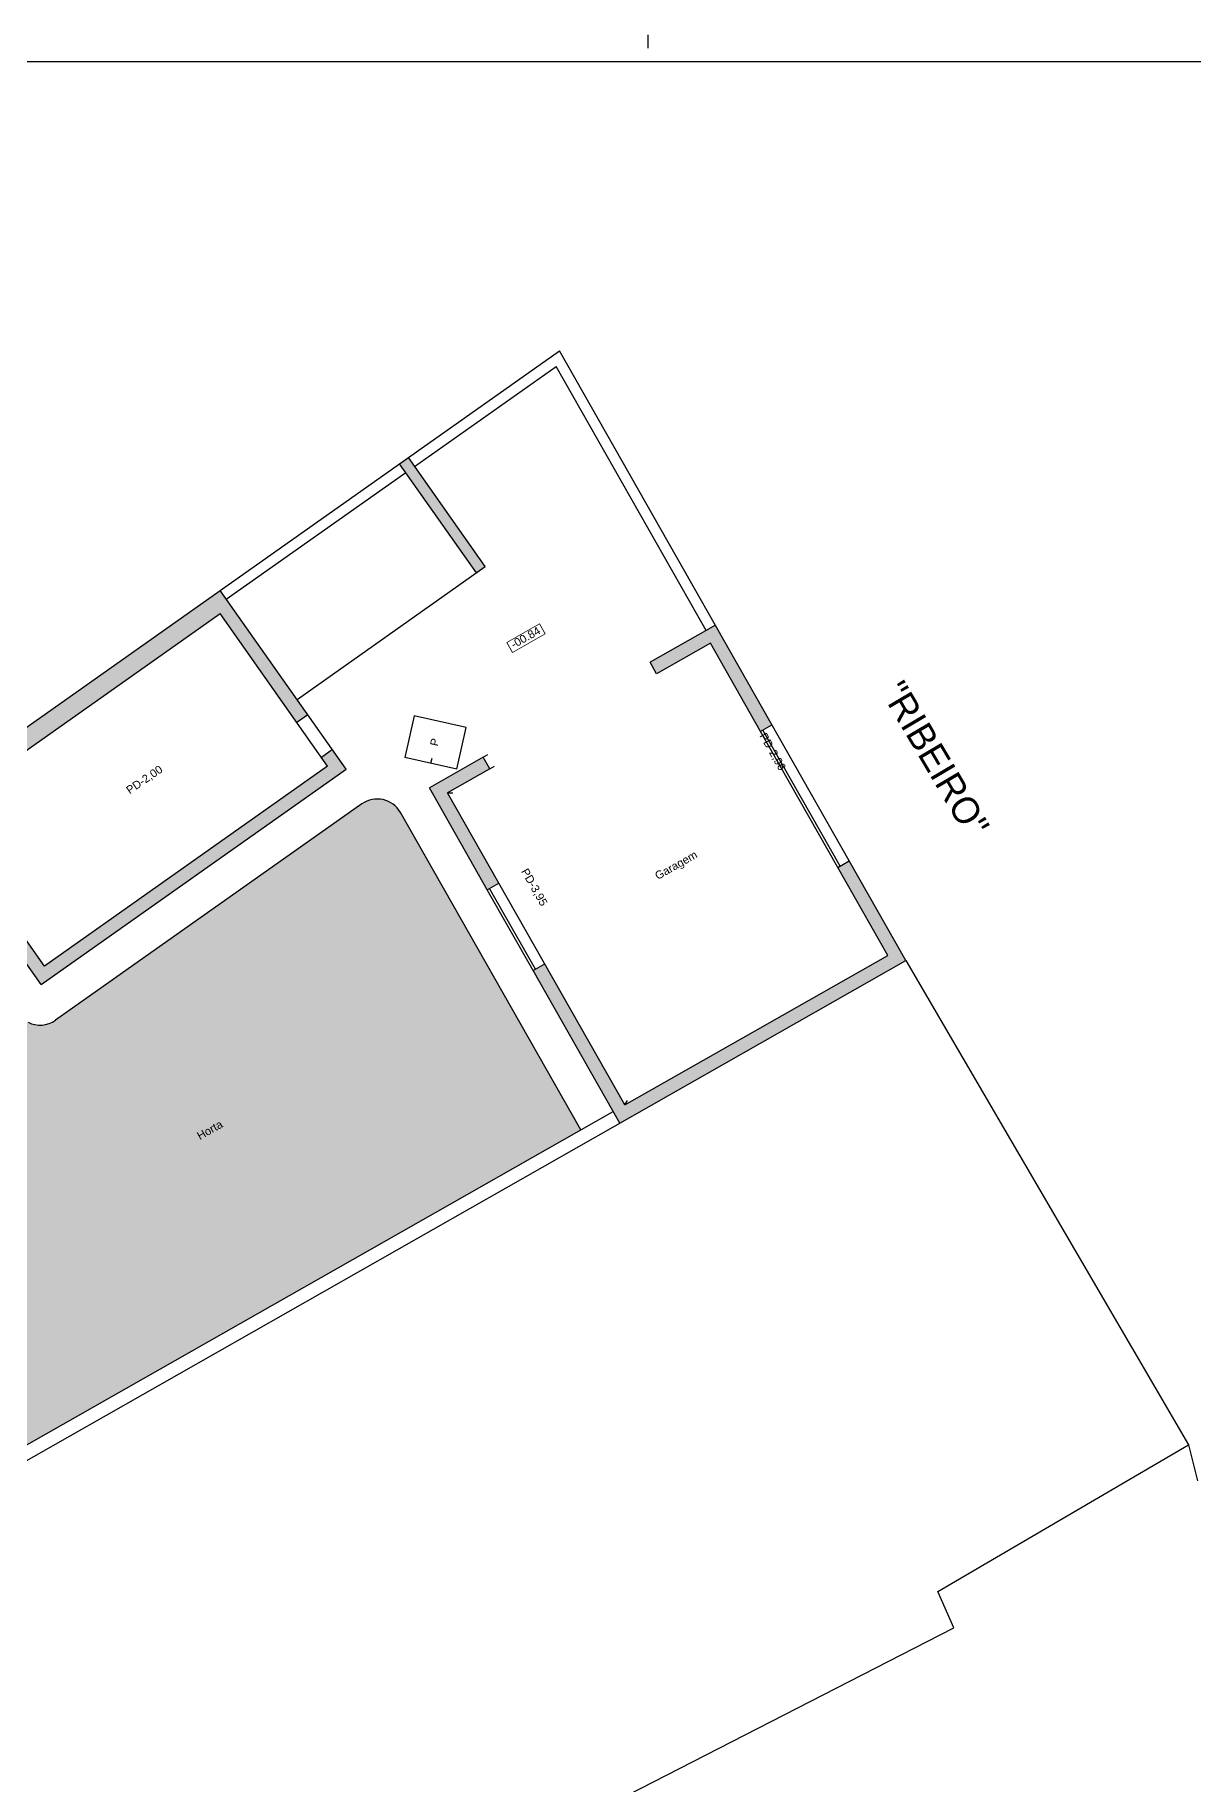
# Model space of a CAD drawing. Header units: metres. Extents: x 0 to 84.5, y 0 to 59.4.
# Drawn here: x 31.01 to 52.72, y 26.62 to 59.4 of the extents above; entities that cross this region are included whole.
import ezdxf
from ezdxf.xclip import XClip

# ---------------------------------------------------------------- set-up
doc = ezdxf.new("R2010")
doc.units = ezdxf.units.M
doc.header["$MEASUREMENT"] = 0
doc.header["$XCLIPFRAME"] = 0
doc.set_wipeout_variables(frame=1)
doc.linetypes.add('Ponteado', pattern=[0.00025, 0, -0.00025])
doc.linetypes.add('Wipeout_Contour', pattern=[1, 0, -1])
for name, color, linetype in [('A-Arquitectura', 7, 'Continuous'), ('A-Folha rótulo', 7, 'Continuous'), ('A-Percursos', 7, 'Continuous'), ('A-Processo Vinha', 7, 'Continuous')]:
    doc.layers.add(name, color=color, linetype=linetype)
doc.styles.add('GENERATED_STYLE_2', font='swiss.ttf')

# ---------------------------------------------------------------- blocks, each defined once
blk = doc.blocks.new('Desenho_1_2', base_point=(0.2959569601944543, 0.2491466149934884))
at = {"color": 254, "linetype": 'Wipeout_Contour', "lineweight": 0, "ltscale": 3.557082242551751}
blk.add_wipeout([(8.881784197001252e-16, -1.1102230246251565e-16), (0.845, -1.1102230246251565e-16), (0.845, 0.5939999999999418), (8.881784197001252e-16, 0.5939999999999418)], dxfattribs=at)
at = {"layer": 'A-Percursos', "linetype": 'Continuous', "lineweight": 0, "ltscale": 1000, "true_color": 0xe5e5e5}
for points in [[(0.3784604964913726, 0.5136272448709566), (0.3928750583024971, 0.4932012710191847), (0.3945091362106393, 0.4943544359640746), (0.3800945743995168, 0.5147804098158478)], [(0.1786665982118328, 0.3725107665501261), (0.1836252074748515, 0.3654842315451111), (0.1859265338621498, 0.3671082721758276), (0.1827553302637072, 0.3716019864232205), (0.2170611773798602, 0.3958115422234202), (0.2308991567185196, 0.376202607325703), (0.2208087256357418, 0.3690818137910182), (0.2226637702814901, 0.366453146064274), (0.234878502644858, 0.3750730540273161), (0.2314090270762567, 0.3799894308254652), (0.2418650061423603, 0.3873681907141213), (0.2407118411974723, 0.3890022686222637), (0.2302558621313699, 0.3816235087336076), (0.2193584534021724, 0.3970655449655565), (0.2896238034522475, 0.4466516375958183), (0.3005212121814586, 0.4312096013638821), (0.3001126927044255, 0.4309213101276613), (0.3012658576493152, 0.4292872322195168), (0.3016743771263504, 0.4295755234557392), (0.3019626683625721, 0.4291670039787034), (0.3040052657477494, 0.4306084601598159), (0.2916664008374255, 0.4480930937769316), (0.3447739328520338, 0.4855709544858604), (0.3591884946631574, 0.465144980634085), (0.3612310920483367, 0.4665864368151985), (0.3447984915836528, 0.4898720470062197), (0.2173404147486191, 0.3999251813048065), (0.180910266351887, 0.3742165110762492), (0.1581557314809985, 0.358158689218675), (0.16000079539282, 0.355544164565646), (0.1655351929825015, 0.3594497759564456)], [(0.4376748211818405, 0.483388571903654), (0.4254155315963958, 0.4764229549991569), (0.4266505700546394, 0.4742493220939369), (0.4367362267348638, 0.479979900540189), (0.4461225190175182, 0.4634602904605121), (0.4482961519227375, 0.4646953289187556)], [(0.368438372953899, 0.4563734498893124), (0.365843751827896, 0.4600501251826312), (0.363801154442718, 0.4586086690015176), (0.364954319387608, 0.4569745910933758), (0.3118467873730016, 0.4194967303844523), (0.3086179255273073, 0.4240721485272487), (0.3065753281421343, 0.4226306923461386), (0.311245646168938, 0.4160126768181638)], [(0.3874382324444584, 0.4519692283072151), (0.3953502562194622, 0.456464768295224), (0.3941152177612153, 0.4586384012004435), (0.3840295610809929, 0.4529078227541922), (0.3948978995135421, 0.4337798531882486), (0.3970715324187613, 0.4350148916464927)], [(0.4034937671829205, 0.4186513681679125), (0.4197595783267228, 0.3900239986343803), (0.47340483842757, 0.4205047477838435), (0.4627708026533607, 0.4392203512695697), (0.4605971697481379, 0.4379853128113254), (0.4699834620307945, 0.4214657027316486), (0.4206854677403884, 0.3934550304986735), (0.4056674000881407, 0.4198864066261573)]]:
    blk.add_hatch(color=254, dxfattribs=at).paths.add_polyline_path(points)
at = {"layer": 'A-Percursos', "linetype": 'Continuous', "lineweight": 0, "ltscale": 1000, "true_color": 0x534e3e}
blk.add_hatch(color=59, dxfattribs=at).paths.add_polyline_path([(0.4124256627005484, 0.3887618843573446), (0.3786140215242743, 0.4482694206204384, 0.4431686787776788), (0.3713838433516074, 0.449884538474305), (0.3139206372916209, 0.4093328888135376, -0.2769588087507661), (0.3087902233495554, 0.4089516827231746), (0.3043827373995583, 0.4111695382056194), (0.2846960475330428, 0.3972766873679247), (0.3072587218930913, 0.3290069845667128)])
at = {"layer": 'A-Arquitectura', "linetype": 'Continuous', "ltscale": 1000}
for p, q in [((0.4734048384116543, 0.420504751984836), (0.5263820981003985, 0.3297630984312038)), ((0.4793457945157718, 0.3022905630111098), (0.5263820981003985, 0.3297630984312038)), ((0.5263820981003985, 0.3297630984312038), (0.5280746969845985, 0.3230056091749512)), ((0.482347959060511, 0.2954284888121971), (0.4793457945157718, 0.3022905630111098)), ((0.3534882543720054, 0.2294473645036117), (0.482347959060511, 0.2954284888121971))]:
    blk.add_line(p, q, dxfattribs=at)
at = {"layer": 'A-Folha rótulo', "linetype": 'Continuous', "ltscale": 1000}
for p, q in [((0.4250000032037531, 0.594000003203752), (0.4250000032037531, 0.5914999999999992)), ((0.005999997615812817, 0.5889999967962465), (0.839000002384188, 0.5889999967962465))]:
    blk.add_line(p, q, dxfattribs=at)
at = {"layer": 'A-Folha rótulo', "color": 252, "linetype": 'Continuous', "lineweight": 0, "ltscale": 1000}
for p, q in [((0.4046757340319009, 0.4836027013595826), (0.3985641380117068, 0.4801301438112432)), ((0.4057218856543409, 0.4817614976724358), (0.4046757340319009, 0.4836027013595826)), ((0.3985641380117068, 0.4801301438112432), (0.3996102896341468, 0.4782889527155896)), ((0.3996102896341468, 0.4782889527155896), (0.4057218856543409, 0.4817614976724358))]:
    blk.add_line(p, q, dxfattribs=at)
at = {"layer": 'A-Percursos', "linetype": 'Continuous', "ltscale": 1000}
for p, q in [((0.3447984871581675, 0.489872043606799), (0.4084632426000768, 0.5348001157076263)), ((0.4627708061386886, 0.4392203571662727), (0.4084632426000768, 0.5348001157076263)), ((0.3812477373310211, 0.513146335949979), (0.4078141007587683, 0.5318941501710649)), ((0.435935916526596, 0.4824005411361842), (0.4078141007587683, 0.5318941501710649)), ((0.3945091357616293, 0.4943544389111407), (0.38009457060773, 0.5147804095737065)), ((0.3459516538814587, 0.4882379699830716), (0.3796136637072937, 0.511993169226688)), ((0.3928750621379019, 0.4932012721878495), (0.3784604969840026, 0.5136272428504153)), ((0.3592130523120669, 0.4694460729442332), (0.3945091357616293, 0.4943544389111407)), ((0.2173404171286037, 0.3999251776965161), (0.3447984871581675, 0.489872043606799)), ((0.3684383735069027, 0.456373446179934), (0.3447984871581675, 0.489872043606799)), ((0.2916664024688273, 0.4480930913680465), (0.3447739337463944, 0.4855709532132888)), ((0.3649543199252562, 0.4569745892490993), (0.3447739337463944, 0.4855709532132888)), ((0.4376748269228481, 0.4833885704259345), (0.4254155350714068, 0.4764229563782985)), ((0.4367362318354676, 0.4799799021141781), (0.4266505716835948, 0.47424932467873)), ((0.4461225226795894, 0.4634602911242632), (0.4367362318354676, 0.4799799021141781)), ((0.4266505716835948, 0.47424932467873), (0.4254155350714068, 0.4764229563782985)), ((0.361231090929953, 0.4665864315112169), (0.3591884989002938, 0.465144982550723)), ((0.3811757895387793, 0.4664008832671716), (0.3794399011008993, 0.4585914880760789)), ((0.3909375335276451, 0.4642310290155682), (0.3811757895387793, 0.4664008832671716)), ((0.3892016576812584, 0.4564216338244755), (0.3909375335276451, 0.4642310290155682)), ((0.4482961543791578, 0.4646953277364512), (0.4461225226795894, 0.4634602911242632)), ((0.4605971744391201, 0.4379853079625915), (0.4461225226795894, 0.4634602911242632)), ((0.4610318957424366, 0.4382323152850292), (0.4465572439829057, 0.4637072984467008)), ((0.3658437578231176, 0.460050124424814), (0.363801153201965, 0.4586086628728268)), ((0.3112456455785238, 0.4160126738222105), (0.3684383735069027, 0.456373446179934)), ((0.3649543199252562, 0.4569745892490993), (0.3118467886476891, 0.4194967274038571)), ((0.3892016576812584, 0.4564216338244755), (0.3794399011008993, 0.4585914880760789)), ((0.3941152234878292, 0.4586384039798053), (0.3840295633359564, 0.4529078265443572)), ((0.3953502601000172, 0.4564647722802369), (0.3874382316477128, 0.4519692314569768)), ((0.3953502601000172, 0.4564647722802369), (0.3941152234878292, 0.4586384039798053)), ((0.3948978981147038, 0.4337798499600642), (0.3840295633359564, 0.4529078265443572)), ((0.3713838385576859, 0.4498845334739998), (0.313920632763513, 0.4093328866706)), ((0.3970715298142722, 0.4350148865722522), (0.3874382316477128, 0.4519692314569768)), ((0.3118467886476891, 0.4194967274038571), (0.2916664024688273, 0.4480930913680465)), ((0.4124256596005297, 0.3887618871891609), (0.3786140250607973, 0.4482694226390572)), ((0.4605971744391201, 0.4379853079625915), (0.4627708061386886, 0.4392203571662727)), ((0.4699834652832419, 0.4214656969726767), (0.4605971744391201, 0.4379853079625915)), ((0.4734048384116543, 0.420504751984836), (0.4627708061386886, 0.4392203571662727)), ((0.3948978981147038, 0.4337798499600642), (0.3970715298142722, 0.4350148865722522)), ((0.4034937705636225, 0.4186513723237483), (0.3948978981147038, 0.4337798499600642)), ((0.4039284918669389, 0.4188983796461859), (0.3953326320095134, 0.4340268572825019)), ((0.4206854650954872, 0.3934550263154752), (0.3970715298142722, 0.4350148865722522)), ((0.3112456455785238, 0.4160126738222105), (0.3016743731075513, 0.4295755251919266)), ((0.3023834000905997, 0.3233319177216694), (0.4734048384116543, 0.420504751984836)), ((0.4034937705636225, 0.4186513723237483), (0.405667402263191, 0.4198864089359363)), ((0.4206854650954872, 0.3934550263154752), (0.4699834652832419, 0.4214656969726767)), ((0.4197595748247626, 0.3900239955117654), (0.4034937705636225, 0.4186513723237483)), ((0.3015751143665218, 0.3257776138151773), (0.4185118333959187, 0.3922199897032873))]:
    blk.add_line(p, q, dxfattribs=at)
at = {"layer": 'A-Percursos', "linetype": 'Ponteado', "ltscale": 1000}
for p, q in [((0.3941152234878292, 0.4586384039798053), (0.4254155350714068, 0.4764229563782985)), ((0.3953502601000172, 0.4564647722802369), (0.4266505716835948, 0.47424932467873)), ((0.3843207793910788, 0.4575065546545305), (0.3860566552374656, 0.4653159624371164)), ((0.3874382316477128, 0.4519692314569768), (0.4536176090169997, 0.4502691406343126)), ((0.4206854650954872, 0.3934550263154752), (0.4536176090169997, 0.4502691406343126))]:
    blk.add_line(p, q, dxfattribs=at)
at = {"layer": 'A-Percursos', "linetype": 'Continuous', "ltscale": 1000}
for centre, radius, start, end in [((0.3742667557138323, 0.4457993437039501), 0.005000000000000662, 29.6048445349459, 125.2105291957161), ((0.3110377249293961, 0.4134180835838925), 0.005000000000001044, 243.2883707386218, 305.210529195701)]:
    blk.add_arc(centre, radius, start, end, dxfattribs=at)
at = {"layer": 'A-Folha rótulo', "color": 252, "linetype": 'Continuous', "lineweight": 0, "char_height": 0.0015, "attachment_point": 8, "style": 'GENERATED_STYLE_2'}
for s, insert, rotation in [('\\A1;{\\fSwis721 BT|b0|i0|c0|p34;-00.84}', (0.4024472851514467, 0.4804103095750877), 29.604844534942057), ('\\A1;{\\fSwis721 BT|b0|i0|c0|p34;PD-2,96}', (0.4475417600988261, 0.4591652292472119), 299.6048445349447), ('\\A1;{\\fSwis721 BT|b0|i0|c0|p34;P}', (0.3857485837206767, 0.4612868116573787), 77.467975224255), ('\\A1;{\\fSwis721 BT|b0|i0|c0|p34;PD-2,00}', (0.3311599655908992, 0.4535978203029764), 34.28548900763265), ('\\A1;{\\fSwis721 BT|b0|i0|c0|p34;Garagem}', (0.4308798608436586, 0.4373691897778244), 29.6048445349448), ('\\A1;{\\fSwis721 BT|b0|i0|c0|p34;PD-3,95}', (0.4028467747925695, 0.433769944877299), 299.6048445349447), ('\\A1;{\\fSwis721 BT|b0|i0|c0|p34;Horta}', (0.343239626027274, 0.388104483533136), 29.604844534944906)]:
    blk.add_mtext(s, dxfattribs=dict(at, insert=insert, rotation=rotation))
at = {"layer": 'A-Processo Vinha', "color": 14, "linetype": 'Continuous', "lineweight": 20, "true_color": 0x980000, "insert": (0.4767156265233897, 0.4569785198025109), "char_height": 0.005, "attachment_point": 8, "rotation": 300.5524092851597}
blk.add_mtext('\\A1;{\\Ft;"RIBEIRO"}', dxfattribs=at)

msp = doc.modelspace()

# ---------------------------------------------------------------- block references
at = {"color": 33, "linetype": 'Continuous', "lineweight": 0, "ltscale": 1000, "true_color": 0xa79d7c}
ref = msp.add_blockref('Desenho_1_2', (29.59569601944543, 24.91466149934884), dxfattribs=dict(at, xscale=100, yscale=100, zscale=100))
XClip(ref).set_block_clipping_path([(8.881784197001252e-16, -1.110223024625157e-16), (0.845, 0.5939999999999418)])

doc.saveas('drawing.dxf')
